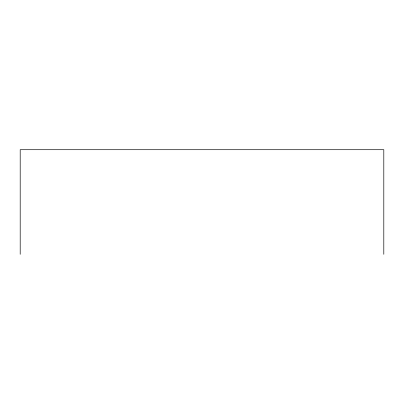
<?xml version="1.0" encoding="UTF-8"?>
<svg xmlns="http://www.w3.org/2000/svg" width="404" height="404" viewBox="0 0 404 404"><rect width="100%" height="100%" fill="white"/><g stroke="black" fill="none" stroke-linecap="round" stroke-linejoin="round"><path stroke-width="0.61" d="M383.8 254.293L383.8 149.707L20.2 149.707L20.2 254.293"/></g></svg>
